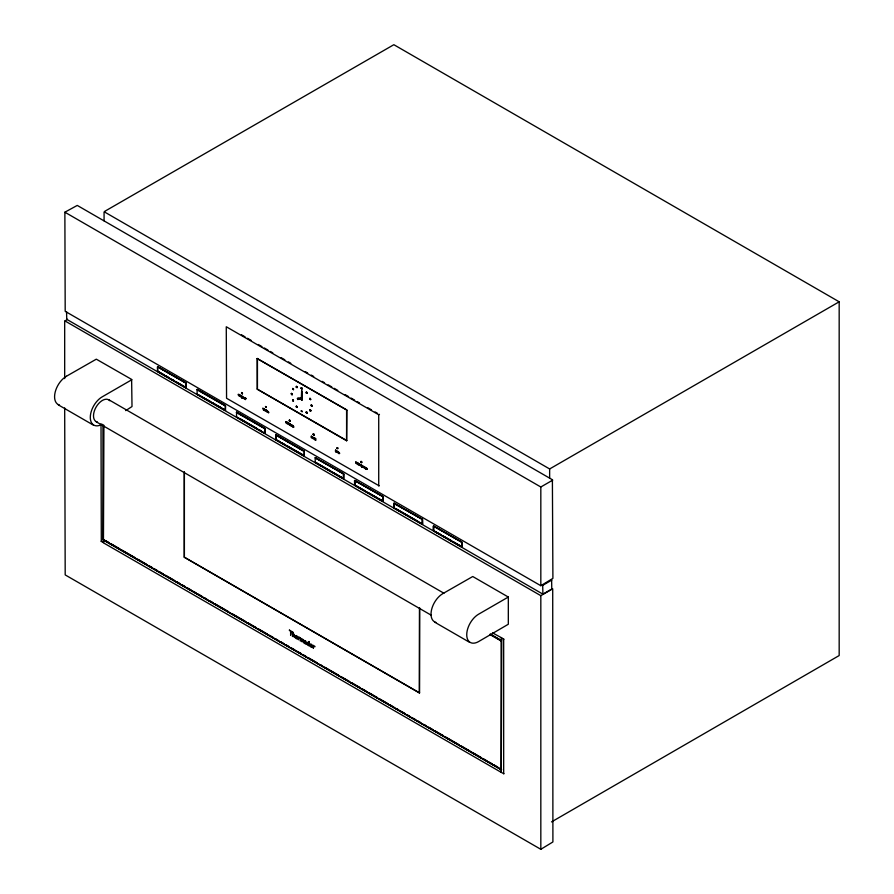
<?xml version="1.0" encoding="UTF-8"?>
<svg xmlns="http://www.w3.org/2000/svg" width="894" height="894" viewBox="0 0 894 894"><rect width="100%" height="100%" fill="white"/><g stroke="black" fill="none" stroke-linecap="round" stroke-linejoin="round"><path stroke-width="1.34" d="M157.813 366.752L186.019 382.844L185.851 387.717L157.646 371.502L157.534 366.786L185.851 382.856M186.12 382.978L185.851 387.717M225.254 405.608L197.216 389.382L225.422 405.597L225.489 410.279M225.534 405.731L225.254 410.458L197.049 394.254L197.216 389.382M236.631 412.134L236.463 417.006L264.658 433.21L264.825 428.349L236.631 412.134L264.658 428.36M241.671 392.511L241.615 393.394L241.581 392.667M264.937 428.483L264.658 433.21L236.631 416.984M265.54 407.239C267.407 407.385 264.97 406.625 265.451 406.446M304.306 455.784L304.239 451.101L276.034 434.886L304.072 451.112M289.41 420.079L289.354 420.951L289.578 420.079M293.388 401.194L292.863 399.897M292.64 388.555L293.456 389.706L292.863 388.432M297.02 406.748L297.166 407.351M297.02 386.89L297.087 387.616L296.283 387.147M301.312 399.529C302.217 371.971 301.289 418.906 301.904 391.293M302.127 388.812L301.39 388.387M301.982 411.151C302.988 412.592 299.903 409.217 302.105 411.821M301.904 391.494L302.027 399.931M301.982 388.219L302.094 388.879L301.267 387.717L302.105 388.063M304.34 451.235L304.072 455.962L275.866 439.759L276.034 434.886M306.955 412.48C307.737 414.313 304.932 411.151 307.067 412.324M306.955 392.622C308.095 393.505 304.899 392.801 307.1 393.215M309.994 410.637L310.71 411.05L309.994 410.558M310.587 398.825L310.665 399.64L309.994 399.082M310.665 411.028L310.71 410.223L310.587 411.117M314.085 434.976L313.358 434.551M315.437 457.762L343.642 473.842L343.475 478.715L315.269 462.511L315.169 457.795L343.475 473.865M361.567 462.679L361.657 461.885M378.721 485.911L378.721 414.76L226.271 326.757L226.562 398.255L379.168 485.844M540.825 849.3L552.905 841.958L552.716 588.8L540.825 595.672L540.825 849.3L65.195 574.909L64.681 407.91M552.716 480.134L540.825 486.995L540.825 585.715L65.195 311.324L64.871 212.202L77.264 205.419L552.391 479.732L552.905 578.373L540.825 585.715M66.536 311.66L66.759 319.348L542.915 594.152L542.68 585.089M306.106 643.736L305.659 640.976A1.81 1.039 60 0 0 304.63 640.763L304.552 641.356M285.756 421.733L286.058 422.862M355.678 462.109L355.98 463.226M362.908 466.344L363.188 467.394M268.312 411.665L268.602 412.782M293.321 426.103L293.623 427.231M293.243 634.248L293.008 632.226L292.405 636.282L292.897 636.573L293.187 634.651L293.869 634.628L294.517 637.511L294.305 634.449A1.587 0.916 60 0 0 293.277 634.282M367.021 468.791L366.585 468.244L366.965 468.869M551.52 821.91L839.175 655.548L839.175 301.803L393.852 44.7L104.754 211.319L104.073 212.504L104.073 220.863M67.408 319.203L64.681 321.359L64.681 378.587M125.73 410.625L132.01 406.535L131.619 379.402L96.306 359.176L66.435 376.251M103.704 539.965L103.704 542.982L501.266 772.382L501.78 637.903M196.881 389.706L225.254 405.887M197.216 394.232L225.59 410.145M257.193 358.561L257.26 389.203L346.593 440.731L346.85 410.044L257.193 358.561L346.85 410.044M236.284 412.458L264.658 428.639M291.31 393.516L292.17 393.796L291.98 394.679M293.5 389.65L293.534 388.901M292.17 394.623L291.355 393.461L292.17 393.796M292.64 400.02L293.5 400.3M296.283 406.323L297.143 406.591M310.062 398.355L309.849 399.171M306.206 412.056L306.955 412.402M310.062 409.832L309.849 410.637M276.034 439.736L304.407 455.649M383.045 501.243L383.045 496.595L354.572 480.547L354.683 485.252L383.224 501.143M394.019 503.322L394.086 508.004L422.56 524.063L422.46 519.347L393.919 503.456M461.974 546.815L461.863 542.099L433.389 526.052L433.489 530.757L461.974 546.815L453.683 542.032M419.409 692.984L419.644 607.864M508.317 597.047L478.592 614.212A16.762 9.678 -60 0 0 466.735 634.74A16.762 9.678 -60 0 0 478.592 641.579L508.317 624.247L508.317 597.047L472.747 576.518L442.888 593.594A16.762 9.678 -60 0 0 431.601 609.552A16.762 9.678 -60 0 0 435.914 622.369M542.915 594.152L551.766 589.034L551.632 579.927M242.486 392.991L242.319 393.796L241.671 392.611M289.488 420.873C291.008 421.108 289.533 420.292 290.226 421.197M313.448 433.858L313.191 434.652M361.008 461.516C363.366 462.254 359.991 463.003 361.176 461.416M314.062 435.054L314.062 434.249L314.04 435.043L313.358 434.652M501.568 769.253L500.819 769.477L103.268 539.618M310.665 399.64L309.872 398.422M311.995 406.144L311.201 405.742L311.838 406.144M307.022 413.207L306.24 412.804M301.837 398.936L297.78 399.439L301.826 398.847M297.892 399.495C295.568 396.064 304.318 399.394 301.189 397.875M315.459 439.245L316.029 438.853L315.247 439.099M131.865 379.715L102.151 396.869A16.762 9.678 -60 0 0 90.294 417.397A16.762 9.678 -60 0 0 102.151 424.237M196.948 394.12L210.235 401.473M257.193 389.113L346.85 440.597M266.323 406.681L266.177 407.508L265.619 407.094M301.982 388.957L301.39 388.477M292.718 400.747L293.5 401.115M297.143 407.418L296.305 407.072L297.02 407.485M312.04 405.261L311.201 404.915L311.917 406.099M275.754 439.624L279.71 441.58M103.827 425.209L103.369 539.887M101.022 423.924L101.301 541.272M378.721 414.76L379.458 414.335M337.083 448.509C338.368 447.436 338.156 449.403 337.06 448.43M184.276 472.066L184.265 557.186L419.61 692.917M360.952 462.287L361.657 462.69M315.169 457.795L343.754 473.976M354.683 485.062L354.851 480.391L382.878 496.617M354.572 480.547L383.157 496.729M393.975 507.87L394.254 503.143L422.292 519.369M393.975 503.3L422.56 519.481M433.389 530.623L440.843 534.612M104.319 211.856L549.642 468.959L839.175 301.803M433.422 530.321L433.422 526.074L461.863 542.3M542.915 585.212L551.766 580.105M492.527 632.885L501.545 637.768M489.946 634.55L501.098 640.987L501.389 640.495M501.601 638.126L503.948 639.154M103.525 540.188L501.545 769.656M101.123 541.373L103.469 542.524M500.975 640.462L501.545 640.462M501.601 772.584L503.948 773.735M306.161 644.228L305.558 643.646A1.822 1.05 60 0 1 304.843 643.546C302.91 641.892 306.664 642.395 305.558 641.467A1.777 1.028 60 0 0 304.575 641.389M306.877 393.349L307.055 392.589M306.877 413.207L307.055 412.458M268.401 411.564L268.703 412.682M285.856 421.633L286.147 422.75M293.422 426.002L293.724 427.12M355.778 462.008L356.069 463.126M362.998 466.176L363.288 467.294M314.286 438.038L314.364 437.87A1.754 1.017 60 0 1 314.811 438.261L314.811 438.496A1.296 0.749 60 0 0 314.364 438.06L314.219 439.133A1.173 0.682 60 0 0 314.822 439.312L314.822 439.569A1.43 0.827 60 0 1 314.353 439.423L313.649 438.339L314.263 437.825M299.579 637.467L298.339 636.807L298.428 639.769L298.641 638.372A1.497 0.86 60 0 1 298.842 637.936L300.138 638.126A1.129 0.648 60 0 0 299.591 637.444M64.871 212.202L540.825 486.995M241.458 334.781L245.079 336.87M247.482 338.256L251.091 340.346M258.321 344.514L261.931 346.604M264.333 347.989L267.954 350.079M270.357 351.465L272.771 352.851M281.197 357.723L284.806 359.801M288.416 361.891L290.829 363.288M305.279 371.625L307.681 373.01M311.291 375.1L313.705 376.486M322.131 381.358L324.533 382.744M328.154 384.833L331.763 386.912M334.166 388.309L337.776 390.387M345.006 394.567L348.615 396.645M351.029 398.042L354.639 400.121M357.041 401.518L359.455 402.903M367.881 407.765L371.491 409.854M375.1 411.944L377.514 413.33M296.305 386.387L297.02 386.8M306.955 392.533L306.24 392.12L306.206 392.879M297.02 387.627L296.305 387.214M291.388 394.332L292.059 394.69M293.388 400.367L292.673 399.953L292.64 400.713M309.872 409.888L310.587 410.301M296.305 406.256L297.02 406.658M290.137 420.403L289.354 420.146M337.876 447.961L337.083 447.704M313.224 433.925L314.062 434.249M241.749 393.304L242.397 393.684M242.453 393.718L241.615 393.394M290.192 421.275L289.354 420.951M315.906 440.306L315.247 439.166M461.695 542.122L433.657 525.929L433.657 530.466M185.851 383.135L157.534 366.786L157.579 371.066M275.754 435.043L304.072 451.392M157.981 371.301L163.825 374.675M166.161 376.028L168.497 377.369M172.006 379.391L174.341 380.743M176.677 382.096L186.12 387.549L186.086 383.28M212.571 402.825L214.906 404.166M217.242 405.518L220.751 407.541M223.087 408.893L225.534 410.301M240.296 418.828L256.656 428.271M258.992 429.623L261.327 430.964M264.937 433.054L264.903 428.774M282.046 442.932L284.381 444.273M286.717 445.625L304.34 455.806M315.616 462.31L330.791 471.071M333.127 472.423L343.754 478.558L343.709 474.278M356.181 485.733L365.534 491.13M367.87 492.482L377.212 497.869M379.548 499.221L381.883 500.573M396.757 509.155L417.789 521.303M420.124 522.644L422.56 524.063M443.178 535.953L451.347 540.68M157.813 371.479L185.851 387.672M315.437 462.489L343.475 478.67L343.475 474.144M354.851 485.241L382.878 501.422L382.878 496.896M394.254 507.993L422.292 524.175M433.657 530.745L461.695 546.927M64.871 320.879L540.825 595.672M108.945 399.83L443.927 593.236M490.515 634.226L500.182 639.802M490.113 634.181L501.098 640.517M96.25 421.8L431.243 615.206M58.334 404.881L93.255 425.041M434.775 622.224L469.696 642.384M184.309 557.253L419.487 692.995L419.487 607.954M105.324 540.479L108.945 542.58M111.359 543.965L119.807 548.849M122.221 550.246L135.508 557.912M137.922 559.309L146.381 564.192M148.795 565.578L152.416 567.668M154.83 569.065L157.243 570.461M159.657 571.858L163.278 573.948M165.692 575.345L174.151 580.217M176.565 581.614L180.186 583.704M182.6 585.101L185.013 586.498M187.427 587.894L191.059 589.984M193.473 591.381L195.887 592.767M198.3 594.164L201.921 596.253M204.335 597.65L206.749 599.047M210.369 601.137L212.794 602.534M215.208 603.931L228.484 611.597M232.105 613.686L245.392 621.352M247.806 622.749L256.254 627.633M258.679 629.018L267.127 633.902M269.541 635.299L273.162 637.388M275.575 638.785L277.989 640.182M280.414 641.568L284.035 643.658M286.449 645.055L288.863 646.451M291.276 647.848L294.897 649.938M297.311 651.335L300.943 653.425M303.357 654.821L305.77 656.207M308.184 657.604L316.632 662.488M320.253 664.577L322.678 665.974M325.092 667.371L338.368 675.037M341.989 677.127L349.241 681.306M351.655 682.703L360.103 687.587M362.517 688.972L366.138 691.073M368.563 692.459L377.011 697.342M379.425 698.739L387.873 703.623M390.298 705.008L393.919 707.098M396.333 708.495L398.746 709.892M401.16 711.289L404.781 713.378M407.195 714.775L409.608 716.161M413.24 718.262L415.654 719.648M418.068 721.045L420.482 722.441M424.102 724.531L426.516 725.928M428.93 727.325L432.551 729.415M434.976 730.811L443.424 735.684M445.838 737.081L459.125 744.747M461.539 746.144L469.987 751.027M472.401 752.413L480.86 757.296M483.274 758.693L486.895 760.783M489.309 762.18L491.722 763.577M494.136 764.962L497.757 767.063M103.827 540.088L501.098 769.443M292.718 388.51L292.64 389.236M301.267 410.659L301.244 411.408M238.866 394.299L238.083 394.41L238.653 395.718A1.196 0.693 60 0 0 238.966 395.874C239.056 392.544 238.396 397.048 238.91 394.533M312.833 437.2C310.967 437.065 314.275 439.602 312.9 437.255M307.067 392.466L306.363 392.075L306.363 392.879M297.143 386.733L296.428 386.342L296.428 387.147M310.71 410.223L309.994 409.832L309.894 410.581M301.189 399.596L301.904 400.009M267.976 412.514C266.77 411.933 267.496 409.854 267.697 411.665A2.112 1.218 60 0 1 267.842 412.212M359.813 465.483C358.583 465.081 359.567 462.857 359.477 464.724A2.146 1.24 60 0 1 359.701 465.249M292.014 426.047L292.472 426.594A1.464 0.849 60 0 0 292.751 426.695L292.506 426.047L292.941 426.941A1.743 1.006 60 0 1 292.45 426.784L291.835 426.058L292.45 425.421A1.397 0.805 60 0 1 292.919 425.846L292.919 425.622A1.833 1.062 60 0 0 292.45 425.209L291.802 425.946M297.78 399.439L297.378 398.478M311.201 405.742L311.324 404.848M301.244 387.784L301.267 388.544M313.358 433.847L313.235 434.585M549.642 468.959L549.642 478.1M503.668 639.322L503.668 773.779M501.266 637.936L501.266 640.506M501.266 769.823L501.266 772.382M501.098 640.987L501.098 769.522M461.93 542.535L461.93 546.793M461.695 542.39L461.695 546.972M422.527 519.783L422.527 524.04M422.292 519.649L422.292 524.219M361.098 461.405L361.098 462.209M354.605 480.57L354.605 484.827M346.593 410.19L346.593 440.731M337.228 447.626L337.228 448.43M309.994 398.344L309.894 399.115M306.363 411.911L306.363 412.737M301.39 387.65L301.289 388.409M296.428 406.178L296.428 407.005M292.159 393.919L292.059 394.634M291.455 393.382L291.455 394.209M275.799 435.065L275.799 439.323M257.438 358.427L257.438 388.968M184.387 472.043L184.387 557.107M103.425 425.309L103.425 539.395M103.19 425.175L103.19 542.557M59.462 405.027A16.762 9.678 -60 0 1 55.16 392.209A16.762 9.678 -60 0 1 66.435 376.251M97.457 422.08A12.572 7.253 -60 0 1 96.105 407.072A12.572 7.253 -60 0 1 109.783 400.736M304.027 640.853L303.759 642.842L302.898 639.914A2.38 1.375 60 0 0 302.474 639.992L302.172 641.926L301.502 639.065L300.596 641.02L300.093 640.73L300.496 638.059L300.943 638.696A3.218 1.855 60 0 1 301.233 638.618L301.434 638.607A1.173 0.682 60 0 1 301.915 638.819L302.418 639.635A2.917 1.687 60 0 1 302.764 639.512L302.999 639.512A1.352 0.782 60 0 1 303.457 639.713L304.027 640.853M267.608 411.318L267.228 410.871L267.597 411.408M359.466 464.355L359.086 463.908L359.466 464.355M297.579 637.422L295.78 636.874L296.395 638.092A2.716 1.564 60 0 0 297.423 638.327L297.356 638.864A3.598 2.079 60 0 1 297.11 638.875A2.604 1.509 60 0 1 296.406 638.662L295.802 638.182A1.263 0.726 60 0 1 295.467 637.645L295.277 636.662A2.492 1.442 60 0 1 295.389 636.115L295.657 635.746A1.9 1.095 60 0 1 296.842 635.891L297.579 637.422M367.222 468.847L366.395 469.451L366.395 467.942L367.222 468.847M244.118 398.098L243.615 398.556A1.196 0.693 60 0 1 243.313 398.4L242.967 396.824L244.118 398.098M313.459 438.138L312.956 438.596A1.196 0.693 60 0 1 312.654 438.429L312.308 436.853L313.459 438.138M338.401 452.453L339.318 453.414L338.413 452.386M339.608 453.236L339.206 453.705A1.196 0.693 60 0 1 338.804 453.526L338.457 451.951L339.608 453.236M364.964 467.786L365.881 468.758L364.964 467.786M366.182 468.568L365.769 469.048A1.196 0.693 60 0 1 365.367 468.869L365.031 467.294L366.182 468.568M242.911 397.316L243.827 398.288L242.922 397.249M297.121 637.154L295.847 636.528L296.439 636.17A1.185 0.682 60 0 1 296.707 636.316L297.121 637.154M312.464 646.172L312.341 646.742A2.179 1.252 60 0 1 311.257 647.178L310.207 646.418A1.375 0.793 60 0 1 309.883 645.859L309.749 644.82A2.056 1.185 60 0 1 309.939 644.339A2.213 1.285 60 0 1 311.28 644.228L312.095 644.987A1.363 0.782 60 0 1 312.375 645.569L312.464 646.172M304.843 642.708C305.368 644.485 306.15 641.769 304.865 642.641M311.939 645.96L311.816 646.44A1.307 0.749 60 0 1 311.302 646.664L310.252 645.401A1.609 0.928 60 0 1 310.285 644.999A1.375 0.793 60 0 1 311.201 644.686L311.939 645.96M289.377 630.125L290.617 631.41L290.639 635.265L291.176 631.734L292.573 631.969L289.377 630.125M308.832 643.434L308.575 645.144L307.424 643.781A2.023 1.162 60 0 1 307.469 643.401L307.681 643.032A1.296 0.749 60 0 1 308.385 643.065A1.609 0.928 60 0 1 308.832 643.434M309.123 641.523L308.911 642.965A2.011 1.162 60 0 0 308.396 642.551A2.09 1.207 60 0 0 306.977 642.976A2.503 1.453 60 0 0 306.921 643.579L307.033 644.183A1.185 0.682 60 0 0 307.324 644.719L309.011 645.881L309.123 641.523M313.224 645.401L313.325 648.362L313.537 646.965A1.464 0.849 60 0 1 313.794 646.485L315.023 646.72A1.129 0.648 60 0 0 314.476 646.038L313.649 646.306L313.224 645.401M358.092 463.472L358.304 464.142L358.092 463.472M358.036 463.103L357.466 464.299L358.751 465.036L358.036 463.103M265.596 410.078L264.758 409.597C264.792 412.95 264.143 407.195 265.183 410.123C266.524 408.77 265.362 413.341 265.607 410.078M239.849 394.88L239.871 396.411L239.871 395.237C241.212 399.763 240.866 393.326 240.743 396.556L239.849 394.88M241.916 396.064L241.916 398.098L241.916 396.064M245.057 397.886L244.353 397.484L244.543 399.104L245.057 397.886M245.962 398.4L245.258 397.998L245.448 399.618L245.962 398.4M263.92 408.77L262.825 408.145L263.462 410.022L263.92 408.77M264.289 408.983L264.289 410.502L264.289 408.983M266.825 410.447L266.077 410.022L266.837 411.966L266.267 410.324L266.825 410.447M289.634 423.622L286.527 421.823L286.527 423.343L287.287 423.778L286.717 422.136L287.834 422.773L287.834 424.091L288.024 422.884L288.997 423.443L289.187 424.873L289.634 423.622M290.002 423.834L290.002 425.343L290.002 423.834M290.438 424.091L290.472 425.611L290.472 424.449C291.802 428.975 291.466 422.538 291.332 425.767L290.438 424.091M311.358 436.16L311.168 437.568L311.95 438.015L311.358 436.16M315.247 438.406L315.247 439.915L315.247 438.406M335.574 450.14L335.574 451.649L335.574 450.14M336.01 450.397L336.032 451.917L336.032 450.755C337.362 455.281 337.027 448.844 336.893 452.073L336.01 450.397M338.066 451.582L337.362 451.179L337.552 452.8L338.066 451.582M357.432 462.768L356.337 462.131L356.985 464.02L357.432 462.768M361.042 464.846L359.947 464.209L360.584 466.098L361.042 464.846M361.925 465.361L361.925 467.383L361.925 465.361M364.651 466.925L363.556 466.299L364.193 468.177L364.651 466.925"/></g></svg>
